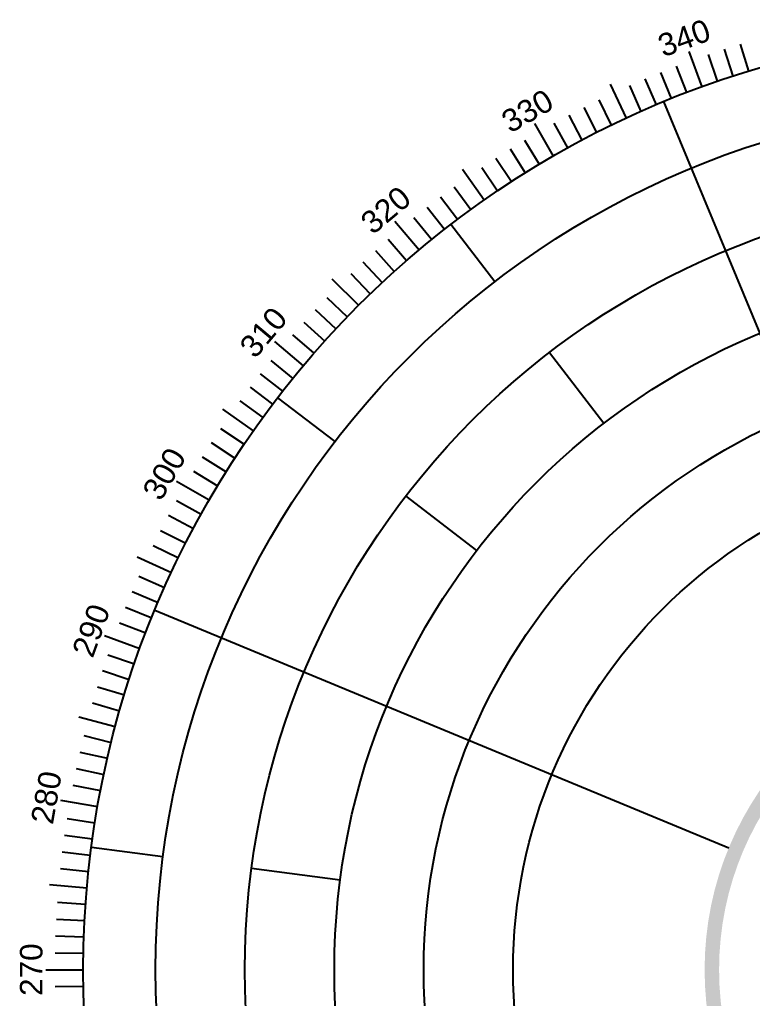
# Model space of a CAD drawing. Header units: inches. Extents: x -42 to 32733, y -42 to 2168.
# Drawn here: x -42.04 to -11.34, y -1.2 to 39.81 of the extents above; entities that cross this region are included whole.
import ezdxf

# ---------------------------------------------------------------- set-up
doc = ezdxf.new("R2010")
doc.units = ezdxf.units.IN
doc.header["$MEASUREMENT"] = 0
doc.styles.add('T1', font='arial.ttf', dxfattribs={"height": 2})

# ---------------------------------------------------------------- blocks, each defined once
blk = doc.blocks.new('QS1')
h = blk.add_hatch(color=8)
h.paths.add_polyline_path([(-339, 0, 1), (339, 0, 1)])
h.paths.add_polyline_path([(323.6, 0, -1), (-323.6, 0, -1)], flags=16)
at = {"color": 123}
for p, q in [((-318.3, 979.6), (-309, 951.1)), ((-301.1, 985), (-292.4, 956.3)), ((-335.3, 973.9), (-325.6, 945.5)), ((-369.1, 961.6), (-358.4, 933.6)), ((-402.5, 948.1), (-390.7, 920.5)), ((-385.8, 955), (-374.6, 927.2)), ((-418.9, 941), (-406.7, 913.5)), ((-467.6, 917.7), (-454, 891)), ((-451.5, 925.8), (-438.4, 898.8)), ((-483.6, 909.4), (-469.5, 882.9)), ((-499.4, 900.9), (-484.8, 874.6)), ((-530.5, 882.9), (-515, 857.2)), ((-545.8, 873.5), (-529.9, 848)), ((-561, 863.8), (-544.6, 838.7)), ((-576, 853.9), (-559.2, 829)), ((-605.4, 833.3), (-587.8, 809)), ((-619.9, 822.6), (-601.8, 798.6)), ((-634.1, 811.7), (-615.7, 788)), ((-648.2, 800.5), (-629.3, 777.1)), ((-675.7, 777.4), (-656.1, 754.7)), ((-689.2, 765.4), (-669.1, 743.1)), ((-702.5, 753.3), (-682, 731.4)), ((-715.5, 740.9), (-694.7, 719.3)), ((-740.9, 715.5), (-719.3, 694.7)), ((-753.3, 702.5), (-731.4, 682)), ((-765.4, 689.2), (-743.1, 669.1)), ((-777.4, 675.7), (-754.7, 656.1)), ((-800.5, 648.2), (-777.1, 629.3)), ((-811.7, 634.1), (-788, 615.7)), ((-822.6, 619.9), (-798.6, 601.8)), ((-833.3, 605.4), (-809, 587.8)), ((-853.9, 576), (-829, 559.2)), ((-863.8, 561), (-838.7, 544.6)), ((-873.5, 545.8), (-848, 529.9)), ((-882.9, 530.5), (-857.2, 515)), ((-900.9, 499.4), (-874.6, 484.8)), ((-909.4, 483.6), (-882.9, 469.5)), ((-917.7, 467.6), (-891, 454)), ((-925.8, 451.5), (-898.8, 438.4)), ((-941, 418.9), (-913.5, 406.7)), ((-948.1, 402.5), (-920.5, 390.7)), ((-955, 385.8), (-927.2, 374.6)), ((-961.6, 369.1), (-933.6, 358.4)), ((-973.9, 335.3), (-945.5, 325.6)), ((-979.6, 318.3), (-951.1, 309)), ((-985, 301.1), (-956.3, 292.4)), ((-990.1, 283.9), (-961.3, 275.6)), ((-999.4, 249.2), (-970.3, 241.9)), ((-1003.6, 231.7), (-974.4, 225)), ((-1007.5, 214.1), (-978.1, 207.9)), ((-1011.1, 196.5), (-981.6, 190.8)), ((-1017.3, 161.1), (-987.7, 156.4)), ((-1020, 143.3), (-990.3, 139.2)), ((-1022.3, 125.5), (-992.5, 121.9)), ((-1024.4, 107.7), (-994.5, 104.5)), ((-1027.5, 71.8), (-997.6, 69.8)), ((-1028.6, 53.9), (-998.6, 52.3)), ((-1029.4, 35.9), (-999.4, 34.9)), ((-1029.8, 18), (-999.8, 17.5)), ((-1029.8, -18), (-999.8, -17.5))]:
    blk.add_line(p, q, dxfattribs=at)
at = {"color": 1}
for p, q in [((-355.7, 977.3), (-342, 939.7)), ((-439.5, 942.6), (-422.6, 906.3)), ((-520, 900.7), (-500, 866)), ((-596.5, 851.9), (-573.6, 819.2)), ((-668.5, 796.7), (-642.8, 766)), ((-735.4, 735.4), (-707.1, 707.1)), ((-796.7, 668.5), (-766, 642.8)), ((-851.9, 596.5), (-819.2, 573.6)), ((-900.7, 520), (-866, 500)), ((-942.6, 439.5), (-906.3, 422.6)), ((-977.3, 355.7), (-939.7, 342)), ((-1004.6, 269.2), (-965.9, 258.8)), ((-1024.2, 180.6), (-984.8, 173.6)), ((-1036, 90.6), (-996.2, 87.2)), ((-1040, 0), (-1000, 0))]:
    blk.add_line(p, q, dxfattribs=at)
at = {"color": 5}
for p, q in [((-382.7, 923.9), (-129.7, 313.2)), ((-608.8, 793.4), (-562, 732.4)), ((-504.1, 656.9), (-446.2, 581.5)), ((-793.4, 608.8), (-732.4, 562)), ((-656.9, 504.1), (-581.5, 446.2)), ((-923.9, 382.7), (-313.2, 129.7)), ((-991.4, 130.5), (-915.2, 120.5)), ((-820.9, 108.1), (-726.6, 95.7))]:
    blk.add_line(p, q, dxfattribs=at)
for radius in [1000, 923.1, 828, 732.9, 637.8, 542.7]:
    blk.add_circle((0, 0), radius, dxfattribs=at)
at = {"color": 123, "style": 'T1'}
for s, rotation, p in [('340', 20, (-383, 970.9)), ('330', 30, (-545.8, 889.7)), ('320', 40, (-692, 781.4)), ('310', 50, (-817.2, 649.3)), ('300', 60, (-917.5, 497.6)), ('290', 70, (-990, 330.7)), ('280', 80, (-1032.4, 153.7)), ('270', 90, (-1043.4, -27.9))]:
    blk.add_text(s, height=24, rotation=rotation, dxfattribs=at).set_placement(p)
blk = doc.blocks.new('QS2')
h = blk.add_hatch(color=8)
h.paths.add_polyline_path([(-339, 0, 1), (339, 0, 1)])
h.paths.add_polyline_path([(323.6, 0, -1), (-323.6, 0, -1)], flags=16)
at = {"color": 123}
for p, q in [((-318.3, 979.6), (-309, 951.1)), ((-301.1, 985), (-292.4, 956.3)), ((-335.3, 973.9), (-325.6, 945.5)), ((-369.1, 961.6), (-358.4, 933.6)), ((-402.5, 948.1), (-390.7, 920.5)), ((-385.8, 955), (-374.6, 927.2)), ((-418.9, 941), (-406.7, 913.5)), ((-467.6, 917.7), (-454, 891)), ((-451.5, 925.8), (-438.4, 898.8)), ((-483.6, 909.4), (-469.5, 882.9)), ((-499.4, 900.9), (-484.8, 874.6)), ((-530.5, 882.9), (-515, 857.2)), ((-545.8, 873.5), (-529.9, 848)), ((-561, 863.8), (-544.6, 838.7)), ((-576, 853.9), (-559.2, 829)), ((-605.4, 833.3), (-587.8, 809)), ((-619.9, 822.6), (-601.8, 798.6)), ((-634.1, 811.7), (-615.7, 788)), ((-648.2, 800.5), (-629.3, 777.1)), ((-675.7, 777.4), (-656.1, 754.7)), ((-689.2, 765.4), (-669.1, 743.1)), ((-702.5, 753.3), (-682, 731.4)), ((-715.5, 740.9), (-694.7, 719.3)), ((-740.9, 715.5), (-719.3, 694.7)), ((-753.3, 702.5), (-731.4, 682)), ((-765.4, 689.2), (-743.1, 669.1)), ((-777.4, 675.7), (-754.7, 656.1)), ((-800.5, 648.2), (-777.1, 629.3)), ((-811.7, 634.1), (-788, 615.7)), ((-822.6, 619.9), (-798.6, 601.8)), ((-833.3, 605.4), (-809, 587.8)), ((-853.9, 576), (-829, 559.2)), ((-863.8, 561), (-838.7, 544.6)), ((-873.5, 545.8), (-848, 529.9)), ((-882.9, 530.5), (-857.2, 515)), ((-900.9, 499.4), (-874.6, 484.8)), ((-909.4, 483.6), (-882.9, 469.5)), ((-917.7, 467.6), (-891, 454)), ((-925.8, 451.5), (-898.8, 438.4)), ((-941, 418.9), (-913.5, 406.7)), ((-948.1, 402.5), (-920.5, 390.7)), ((-955, 385.8), (-927.2, 374.6)), ((-961.6, 369.1), (-933.6, 358.4)), ((-973.9, 335.3), (-945.5, 325.6)), ((-979.6, 318.3), (-951.1, 309)), ((-985, 301.1), (-956.3, 292.4)), ((-990.1, 283.9), (-961.3, 275.6)), ((-999.4, 249.2), (-970.3, 241.9)), ((-1003.6, 231.7), (-974.4, 225)), ((-1007.5, 214.1), (-978.1, 207.9)), ((-1011.1, 196.5), (-981.6, 190.8)), ((-1017.3, 161.1), (-987.7, 156.4)), ((-1020, 143.3), (-990.3, 139.2)), ((-1022.3, 125.5), (-992.5, 121.9)), ((-1024.4, 107.7), (-994.5, 104.5)), ((-1027.5, 71.8), (-997.6, 69.8)), ((-1028.6, 53.9), (-998.6, 52.3)), ((-1029.4, 35.9), (-999.4, 34.9)), ((-1029.8, 18), (-999.8, 17.5)), ((-1029.8, -18), (-999.8, -17.5))]:
    blk.add_line(p, q, dxfattribs=at)
at = {"color": 1}
for p, q in [((-355.7, 977.3), (-342, 939.7)), ((-439.5, 942.6), (-422.6, 906.3)), ((-520, 900.7), (-500, 866)), ((-596.5, 851.9), (-573.6, 819.2)), ((-668.5, 796.7), (-642.8, 766)), ((-735.4, 735.4), (-707.1, 707.1)), ((-796.7, 668.5), (-766, 642.8)), ((-851.9, 596.5), (-819.2, 573.6)), ((-900.7, 520), (-866, 500)), ((-942.6, 439.5), (-906.3, 422.6)), ((-977.3, 355.7), (-939.7, 342)), ((-1004.6, 269.2), (-965.9, 258.8)), ((-1024.2, 180.6), (-984.8, 173.6)), ((-1036, 90.6), (-996.2, 87.2)), ((-1040, 0), (-1000, 0))]:
    blk.add_line(p, q, dxfattribs=at)
at = {"color": 5}
for p, q in [((-382.7, 923.9), (-129.7, 313.2)), ((-608.8, 793.4), (-562, 732.4)), ((-504.1, 656.9), (-446.2, 581.5)), ((-793.4, 608.8), (-732.4, 562)), ((-656.9, 504.1), (-581.5, 446.2)), ((-923.9, 382.7), (-313.2, 129.7)), ((-991.4, 130.5), (-915.2, 120.5)), ((-820.9, 108.1), (-726.6, 95.7))]:
    blk.add_line(p, q, dxfattribs=at)
for radius in [1000, 923.1, 828, 732.9, 637.8, 542.7]:
    blk.add_circle((0, 0), radius, dxfattribs=at)
at = {"color": 123, "style": 'T1'}
for s, rotation, p in [('340', 20, (-383, 970.9)), ('330', 30, (-545.8, 889.7)), ('320', 40, (-692, 781.4)), ('310', 50, (-817.2, 649.3)), ('300', 60, (-917.5, 497.6)), ('290', 70, (-990, 330.7)), ('280', 80, (-1032.4, 153.7)), ('270', 90, (-1043.4, -27.9))]:
    blk.add_text(s, height=24, rotation=rotation, dxfattribs=at).set_placement(p)
blk = doc.blocks.new('QS3')
h = blk.add_hatch(color=8)
h.paths.add_polyline_path([(-339, 0, 1), (339, 0, 1)])
h.paths.add_polyline_path([(323.6, 0, -1), (-323.6, 0, -1)], flags=16)
at = {"color": 123}
for p, q in [((-318.3, 979.6), (-309, 951.1)), ((-301.1, 985), (-292.4, 956.3)), ((-335.3, 973.9), (-325.6, 945.5)), ((-369.1, 961.6), (-358.4, 933.6)), ((-402.5, 948.1), (-390.7, 920.5)), ((-385.8, 955), (-374.6, 927.2)), ((-418.9, 941), (-406.7, 913.5)), ((-467.6, 917.7), (-454, 891)), ((-451.5, 925.8), (-438.4, 898.8)), ((-483.6, 909.4), (-469.5, 882.9)), ((-499.4, 900.9), (-484.8, 874.6)), ((-530.5, 882.9), (-515, 857.2)), ((-545.8, 873.5), (-529.9, 848)), ((-561, 863.8), (-544.6, 838.7)), ((-576, 853.9), (-559.2, 829)), ((-605.4, 833.3), (-587.8, 809)), ((-619.9, 822.6), (-601.8, 798.6)), ((-634.1, 811.7), (-615.7, 788)), ((-648.2, 800.5), (-629.3, 777.1)), ((-675.7, 777.4), (-656.1, 754.7)), ((-689.2, 765.4), (-669.1, 743.1)), ((-702.5, 753.3), (-682, 731.4)), ((-715.5, 740.9), (-694.7, 719.3)), ((-740.9, 715.5), (-719.3, 694.7)), ((-753.3, 702.5), (-731.4, 682)), ((-765.4, 689.2), (-743.1, 669.1)), ((-777.4, 675.7), (-754.7, 656.1)), ((-800.5, 648.2), (-777.1, 629.3)), ((-811.7, 634.1), (-788, 615.7)), ((-822.6, 619.9), (-798.6, 601.8)), ((-833.3, 605.4), (-809, 587.8)), ((-853.9, 576), (-829, 559.2)), ((-863.8, 561), (-838.7, 544.6)), ((-873.5, 545.8), (-848, 529.9)), ((-882.9, 530.5), (-857.2, 515)), ((-900.9, 499.4), (-874.6, 484.8)), ((-909.4, 483.6), (-882.9, 469.5)), ((-917.7, 467.6), (-891, 454)), ((-925.8, 451.5), (-898.8, 438.4)), ((-941, 418.9), (-913.5, 406.7)), ((-948.1, 402.5), (-920.5, 390.7)), ((-955, 385.8), (-927.2, 374.6)), ((-961.6, 369.1), (-933.6, 358.4)), ((-973.9, 335.3), (-945.5, 325.6)), ((-979.6, 318.3), (-951.1, 309)), ((-985, 301.1), (-956.3, 292.4)), ((-990.1, 283.9), (-961.3, 275.6)), ((-999.4, 249.2), (-970.3, 241.9)), ((-1003.6, 231.7), (-974.4, 225)), ((-1007.5, 214.1), (-978.1, 207.9)), ((-1011.1, 196.5), (-981.6, 190.8)), ((-1017.3, 161.1), (-987.7, 156.4)), ((-1020, 143.3), (-990.3, 139.2)), ((-1022.3, 125.5), (-992.5, 121.9)), ((-1024.4, 107.7), (-994.5, 104.5)), ((-1027.5, 71.8), (-997.6, 69.8)), ((-1028.6, 53.9), (-998.6, 52.3)), ((-1029.4, 35.9), (-999.4, 34.9)), ((-1029.8, 18), (-999.8, 17.5)), ((-1029.8, -18), (-999.8, -17.5))]:
    blk.add_line(p, q, dxfattribs=at)
at = {"color": 1}
for p, q in [((-355.7, 977.3), (-342, 939.7)), ((-439.5, 942.6), (-422.6, 906.3)), ((-520, 900.7), (-500, 866)), ((-596.5, 851.9), (-573.6, 819.2)), ((-668.5, 796.7), (-642.8, 766)), ((-735.4, 735.4), (-707.1, 707.1)), ((-796.7, 668.5), (-766, 642.8)), ((-851.9, 596.5), (-819.2, 573.6)), ((-900.7, 520), (-866, 500)), ((-942.6, 439.5), (-906.3, 422.6)), ((-977.3, 355.7), (-939.7, 342)), ((-1004.6, 269.2), (-965.9, 258.8)), ((-1024.2, 180.6), (-984.8, 173.6)), ((-1036, 90.6), (-996.2, 87.2)), ((-1040, 0), (-1000, 0))]:
    blk.add_line(p, q, dxfattribs=at)
at = {"color": 5}
for p, q in [((-382.7, 923.9), (-129.7, 313.2)), ((-608.8, 793.4), (-562, 732.4)), ((-504.1, 656.9), (-446.2, 581.5)), ((-793.4, 608.8), (-732.4, 562)), ((-656.9, 504.1), (-581.5, 446.2)), ((-923.9, 382.7), (-313.2, 129.7)), ((-991.4, 130.5), (-915.2, 120.5)), ((-820.9, 108.1), (-726.6, 95.7))]:
    blk.add_line(p, q, dxfattribs=at)
for radius in [1000, 923.1, 828, 732.9, 637.8, 542.7]:
    blk.add_circle((0, 0), radius, dxfattribs=at)
at = {"color": 123, "style": 'T1'}
for s, rotation, p in [('340', 20, (-383, 970.9)), ('330', 30, (-545.8, 889.7)), ('320', 40, (-692, 781.4)), ('310', 50, (-817.2, 649.3)), ('300', 60, (-917.5, 497.6)), ('290', 70, (-990, 330.7)), ('280', 80, (-1032.4, 153.7)), ('270', 90, (-1043.4, -27.9))]:
    blk.add_text(s, height=24, rotation=rotation, dxfattribs=at).set_placement(p)
blk = doc.blocks.new('QS4')
h = blk.add_hatch(color=8)
h.paths.add_polyline_path([(-339, 0, 1), (339, 0, 1)])
h.paths.add_polyline_path([(323.6, 0, -1), (-323.6, 0, -1)], flags=16)
at = {"color": 123}
for p, q in [((-318.3, 979.6), (-309, 951.1)), ((-301.1, 985), (-292.4, 956.3)), ((-335.3, 973.9), (-325.6, 945.5)), ((-369.1, 961.6), (-358.4, 933.6)), ((-402.5, 948.1), (-390.7, 920.5)), ((-385.8, 955), (-374.6, 927.2)), ((-418.9, 941), (-406.7, 913.5)), ((-467.6, 917.7), (-454, 891)), ((-451.5, 925.8), (-438.4, 898.8)), ((-483.6, 909.4), (-469.5, 882.9)), ((-499.4, 900.9), (-484.8, 874.6)), ((-530.5, 882.9), (-515, 857.2)), ((-545.8, 873.5), (-529.9, 848)), ((-561, 863.8), (-544.6, 838.7)), ((-576, 853.9), (-559.2, 829)), ((-605.4, 833.3), (-587.8, 809)), ((-619.9, 822.6), (-601.8, 798.6)), ((-634.1, 811.7), (-615.7, 788)), ((-648.2, 800.5), (-629.3, 777.1)), ((-675.7, 777.4), (-656.1, 754.7)), ((-689.2, 765.4), (-669.1, 743.1)), ((-702.5, 753.3), (-682, 731.4)), ((-715.5, 740.9), (-694.7, 719.3)), ((-740.9, 715.5), (-719.3, 694.7)), ((-753.3, 702.5), (-731.4, 682)), ((-765.4, 689.2), (-743.1, 669.1)), ((-777.4, 675.7), (-754.7, 656.1)), ((-800.5, 648.2), (-777.1, 629.3)), ((-811.7, 634.1), (-788, 615.7)), ((-822.6, 619.9), (-798.6, 601.8)), ((-833.3, 605.4), (-809, 587.8)), ((-853.9, 576), (-829, 559.2)), ((-863.8, 561), (-838.7, 544.6)), ((-873.5, 545.8), (-848, 529.9)), ((-882.9, 530.5), (-857.2, 515)), ((-900.9, 499.4), (-874.6, 484.8)), ((-909.4, 483.6), (-882.9, 469.5)), ((-917.7, 467.6), (-891, 454)), ((-925.8, 451.5), (-898.8, 438.4)), ((-941, 418.9), (-913.5, 406.7)), ((-948.1, 402.5), (-920.5, 390.7)), ((-955, 385.8), (-927.2, 374.6)), ((-961.6, 369.1), (-933.6, 358.4)), ((-973.9, 335.3), (-945.5, 325.6)), ((-979.6, 318.3), (-951.1, 309)), ((-985, 301.1), (-956.3, 292.4)), ((-990.1, 283.9), (-961.3, 275.6)), ((-999.4, 249.2), (-970.3, 241.9)), ((-1003.6, 231.7), (-974.4, 225)), ((-1007.5, 214.1), (-978.1, 207.9)), ((-1011.1, 196.5), (-981.6, 190.8)), ((-1017.3, 161.1), (-987.7, 156.4)), ((-1020, 143.3), (-990.3, 139.2)), ((-1022.3, 125.5), (-992.5, 121.9)), ((-1024.4, 107.7), (-994.5, 104.5)), ((-1027.5, 71.8), (-997.6, 69.8)), ((-1028.6, 53.9), (-998.6, 52.3)), ((-1029.4, 35.9), (-999.4, 34.9)), ((-1029.8, 18), (-999.8, 17.5)), ((-1029.8, -18), (-999.8, -17.5))]:
    blk.add_line(p, q, dxfattribs=at)
at = {"color": 1}
for p, q in [((-355.7, 977.3), (-342, 939.7)), ((-439.5, 942.6), (-422.6, 906.3)), ((-520, 900.7), (-500, 866)), ((-596.5, 851.9), (-573.6, 819.2)), ((-668.5, 796.7), (-642.8, 766)), ((-735.4, 735.4), (-707.1, 707.1)), ((-796.7, 668.5), (-766, 642.8)), ((-851.9, 596.5), (-819.2, 573.6)), ((-900.7, 520), (-866, 500)), ((-942.6, 439.5), (-906.3, 422.6)), ((-977.3, 355.7), (-939.7, 342)), ((-1004.6, 269.2), (-965.9, 258.8)), ((-1024.2, 180.6), (-984.8, 173.6)), ((-1036, 90.6), (-996.2, 87.2)), ((-1040, 0), (-1000, 0))]:
    blk.add_line(p, q, dxfattribs=at)
at = {"color": 5}
for p, q in [((-382.7, 923.9), (-129.7, 313.2)), ((-608.8, 793.4), (-562, 732.4)), ((-504.1, 656.9), (-446.2, 581.5)), ((-793.4, 608.8), (-732.4, 562)), ((-656.9, 504.1), (-581.5, 446.2)), ((-923.9, 382.7), (-313.2, 129.7)), ((-991.4, 130.5), (-915.2, 120.5)), ((-820.9, 108.1), (-726.6, 95.7))]:
    blk.add_line(p, q, dxfattribs=at)
for radius in [1000, 923.1, 828, 732.9, 637.8, 542.7]:
    blk.add_circle((0, 0), radius, dxfattribs=at)
at = {"color": 123, "style": 'T1'}
for s, rotation, p in [('340', 20, (-383, 970.9)), ('330', 30, (-545.8, 889.7)), ('320', 40, (-692, 781.4)), ('310', 50, (-817.2, 649.3)), ('300', 60, (-917.5, 497.6)), ('290', 70, (-990, 330.7)), ('280', 80, (-1032.4, 153.7)), ('270', 90, (-1043.4, -27.9))]:
    blk.add_text(s, height=24, rotation=rotation, dxfattribs=at).set_placement(p)
blk = doc.blocks.new('QS5')
h = blk.add_hatch(color=8)
h.paths.add_polyline_path([(-339, 0, 1), (339, 0, 1)])
h.paths.add_polyline_path([(323.6, 0, -1), (-323.6, 0, -1)], flags=16)
at = {"color": 123}
for p, q in [((-318.3, 979.6), (-309, 951.1)), ((-301.1, 985), (-292.4, 956.3)), ((-335.3, 973.9), (-325.6, 945.5)), ((-369.1, 961.6), (-358.4, 933.6)), ((-402.5, 948.1), (-390.7, 920.5)), ((-385.8, 955), (-374.6, 927.2)), ((-418.9, 941), (-406.7, 913.5)), ((-467.6, 917.7), (-454, 891)), ((-451.5, 925.8), (-438.4, 898.8)), ((-483.6, 909.4), (-469.5, 882.9)), ((-499.4, 900.9), (-484.8, 874.6)), ((-530.5, 882.9), (-515, 857.2)), ((-545.8, 873.5), (-529.9, 848)), ((-561, 863.8), (-544.6, 838.7)), ((-576, 853.9), (-559.2, 829)), ((-605.4, 833.3), (-587.8, 809)), ((-619.9, 822.6), (-601.8, 798.6)), ((-634.1, 811.7), (-615.7, 788)), ((-648.2, 800.5), (-629.3, 777.1)), ((-675.7, 777.4), (-656.1, 754.7)), ((-689.2, 765.4), (-669.1, 743.1)), ((-702.5, 753.3), (-682, 731.4)), ((-715.5, 740.9), (-694.7, 719.3)), ((-740.9, 715.5), (-719.3, 694.7)), ((-753.3, 702.5), (-731.4, 682)), ((-765.4, 689.2), (-743.1, 669.1)), ((-777.4, 675.7), (-754.7, 656.1)), ((-800.5, 648.2), (-777.1, 629.3)), ((-811.7, 634.1), (-788, 615.7)), ((-822.6, 619.9), (-798.6, 601.8)), ((-833.3, 605.4), (-809, 587.8)), ((-853.9, 576), (-829, 559.2)), ((-863.8, 561), (-838.7, 544.6)), ((-873.5, 545.8), (-848, 529.9)), ((-882.9, 530.5), (-857.2, 515)), ((-900.9, 499.4), (-874.6, 484.8)), ((-909.4, 483.6), (-882.9, 469.5)), ((-917.7, 467.6), (-891, 454)), ((-925.8, 451.5), (-898.8, 438.4)), ((-941, 418.9), (-913.5, 406.7)), ((-948.1, 402.5), (-920.5, 390.7)), ((-955, 385.8), (-927.2, 374.6)), ((-961.6, 369.1), (-933.6, 358.4)), ((-973.9, 335.3), (-945.5, 325.6)), ((-979.6, 318.3), (-951.1, 309)), ((-985, 301.1), (-956.3, 292.4)), ((-990.1, 283.9), (-961.3, 275.6)), ((-999.4, 249.2), (-970.3, 241.9)), ((-1003.6, 231.7), (-974.4, 225)), ((-1007.5, 214.1), (-978.1, 207.9)), ((-1011.1, 196.5), (-981.6, 190.8)), ((-1017.3, 161.1), (-987.7, 156.4)), ((-1020, 143.3), (-990.3, 139.2)), ((-1022.3, 125.5), (-992.5, 121.9)), ((-1024.4, 107.7), (-994.5, 104.5)), ((-1027.5, 71.8), (-997.6, 69.8)), ((-1028.6, 53.9), (-998.6, 52.3)), ((-1029.4, 35.9), (-999.4, 34.9)), ((-1029.8, 18), (-999.8, 17.5)), ((-1029.8, -18), (-999.8, -17.5))]:
    blk.add_line(p, q, dxfattribs=at)
at = {"color": 1}
for p, q in [((-355.7, 977.3), (-342, 939.7)), ((-439.5, 942.6), (-422.6, 906.3)), ((-520, 900.7), (-500, 866)), ((-596.5, 851.9), (-573.6, 819.2)), ((-668.5, 796.7), (-642.8, 766)), ((-735.4, 735.4), (-707.1, 707.1)), ((-796.7, 668.5), (-766, 642.8)), ((-851.9, 596.5), (-819.2, 573.6)), ((-900.7, 520), (-866, 500)), ((-942.6, 439.5), (-906.3, 422.6)), ((-977.3, 355.7), (-939.7, 342)), ((-1004.6, 269.2), (-965.9, 258.8)), ((-1024.2, 180.6), (-984.8, 173.6)), ((-1036, 90.6), (-996.2, 87.2)), ((-1040, 0), (-1000, 0))]:
    blk.add_line(p, q, dxfattribs=at)
at = {"color": 5}
for p, q in [((-382.7, 923.9), (-129.7, 313.2)), ((-608.8, 793.4), (-562, 732.4)), ((-504.1, 656.9), (-446.2, 581.5)), ((-793.4, 608.8), (-732.4, 562)), ((-656.9, 504.1), (-581.5, 446.2)), ((-923.9, 382.7), (-313.2, 129.7)), ((-991.4, 130.5), (-915.2, 120.5)), ((-820.9, 108.1), (-726.6, 95.7))]:
    blk.add_line(p, q, dxfattribs=at)
for radius in [1000, 923.1, 828, 732.9, 637.8, 542.7]:
    blk.add_circle((0, 0), radius, dxfattribs=at)
at = {"color": 123, "style": 'T1'}
for s, rotation, p in [('340', 20, (-383, 970.9)), ('330', 30, (-545.8, 889.7)), ('320', 40, (-692, 781.4)), ('310', 50, (-817.2, 649.3)), ('300', 60, (-917.5, 497.6)), ('290', 70, (-990, 330.7)), ('280', 80, (-1032.4, 153.7)), ('270', 90, (-1043.4, -27.9))]:
    blk.add_text(s, height=24, rotation=rotation, dxfattribs=at).set_placement(p)
blk = doc.blocks.new('QS6')
h = blk.add_hatch(color=8)
h.paths.add_polyline_path([(-339, 0, 1), (339, 0, 1)])
h.paths.add_polyline_path([(323.6, 0, -1), (-323.6, 0, -1)], flags=16)
at = {"color": 123}
for p, q in [((-318.3, 979.6), (-309, 951.1)), ((-301.1, 985), (-292.4, 956.3)), ((-335.3, 973.9), (-325.6, 945.5)), ((-369.1, 961.6), (-358.4, 933.6)), ((-402.5, 948.1), (-390.7, 920.5)), ((-385.8, 955), (-374.6, 927.2)), ((-418.9, 941), (-406.7, 913.5)), ((-467.6, 917.7), (-454, 891)), ((-451.5, 925.8), (-438.4, 898.8)), ((-483.6, 909.4), (-469.5, 882.9)), ((-499.4, 900.9), (-484.8, 874.6)), ((-530.5, 882.9), (-515, 857.2)), ((-545.8, 873.5), (-529.9, 848)), ((-561, 863.8), (-544.6, 838.7)), ((-576, 853.9), (-559.2, 829)), ((-605.4, 833.3), (-587.8, 809)), ((-619.9, 822.6), (-601.8, 798.6)), ((-634.1, 811.7), (-615.7, 788)), ((-648.2, 800.5), (-629.3, 777.1)), ((-675.7, 777.4), (-656.1, 754.7)), ((-689.2, 765.4), (-669.1, 743.1)), ((-702.5, 753.3), (-682, 731.4)), ((-715.5, 740.9), (-694.7, 719.3)), ((-740.9, 715.5), (-719.3, 694.7)), ((-753.3, 702.5), (-731.4, 682)), ((-765.4, 689.2), (-743.1, 669.1)), ((-777.4, 675.7), (-754.7, 656.1)), ((-800.5, 648.2), (-777.1, 629.3)), ((-811.7, 634.1), (-788, 615.7)), ((-822.6, 619.9), (-798.6, 601.8)), ((-833.3, 605.4), (-809, 587.8)), ((-853.9, 576), (-829, 559.2)), ((-863.8, 561), (-838.7, 544.6)), ((-873.5, 545.8), (-848, 529.9)), ((-882.9, 530.5), (-857.2, 515)), ((-900.9, 499.4), (-874.6, 484.8)), ((-909.4, 483.6), (-882.9, 469.5)), ((-917.7, 467.6), (-891, 454)), ((-925.8, 451.5), (-898.8, 438.4)), ((-941, 418.9), (-913.5, 406.7)), ((-948.1, 402.5), (-920.5, 390.7)), ((-955, 385.8), (-927.2, 374.6)), ((-961.6, 369.1), (-933.6, 358.4)), ((-973.9, 335.3), (-945.5, 325.6)), ((-979.6, 318.3), (-951.1, 309)), ((-985, 301.1), (-956.3, 292.4)), ((-990.1, 283.9), (-961.3, 275.6)), ((-999.4, 249.2), (-970.3, 241.9)), ((-1003.6, 231.7), (-974.4, 225)), ((-1007.5, 214.1), (-978.1, 207.9)), ((-1011.1, 196.5), (-981.6, 190.8)), ((-1017.3, 161.1), (-987.7, 156.4)), ((-1020, 143.3), (-990.3, 139.2)), ((-1022.3, 125.5), (-992.5, 121.9)), ((-1024.4, 107.7), (-994.5, 104.5)), ((-1027.5, 71.8), (-997.6, 69.8)), ((-1028.6, 53.9), (-998.6, 52.3)), ((-1029.4, 35.9), (-999.4, 34.9)), ((-1029.8, 18), (-999.8, 17.5)), ((-1029.8, -18), (-999.8, -17.5))]:
    blk.add_line(p, q, dxfattribs=at)
at = {"color": 1}
for p, q in [((-355.7, 977.3), (-342, 939.7)), ((-439.5, 942.6), (-422.6, 906.3)), ((-520, 900.7), (-500, 866)), ((-596.5, 851.9), (-573.6, 819.2)), ((-668.5, 796.7), (-642.8, 766)), ((-735.4, 735.4), (-707.1, 707.1)), ((-796.7, 668.5), (-766, 642.8)), ((-851.9, 596.5), (-819.2, 573.6)), ((-900.7, 520), (-866, 500)), ((-942.6, 439.5), (-906.3, 422.6)), ((-977.3, 355.7), (-939.7, 342)), ((-1004.6, 269.2), (-965.9, 258.8)), ((-1024.2, 180.6), (-984.8, 173.6)), ((-1036, 90.6), (-996.2, 87.2)), ((-1040, 0), (-1000, 0))]:
    blk.add_line(p, q, dxfattribs=at)
at = {"color": 5}
for p, q in [((-382.7, 923.9), (-129.7, 313.2)), ((-608.8, 793.4), (-562, 732.4)), ((-504.1, 656.9), (-446.2, 581.5)), ((-793.4, 608.8), (-732.4, 562)), ((-656.9, 504.1), (-581.5, 446.2)), ((-923.9, 382.7), (-313.2, 129.7)), ((-991.4, 130.5), (-915.2, 120.5)), ((-820.9, 108.1), (-726.6, 95.7))]:
    blk.add_line(p, q, dxfattribs=at)
for radius in [1000, 923.1, 828, 732.9, 637.8, 542.7]:
    blk.add_circle((0, 0), radius, dxfattribs=at)
at = {"color": 123, "style": 'T1'}
for s, rotation, p in [('340', 20, (-383, 970.9)), ('330', 30, (-545.8, 889.7)), ('320', 40, (-692, 781.4)), ('310', 50, (-817.2, 649.3)), ('300', 60, (-917.5, 497.6)), ('290', 70, (-990, 330.7)), ('280', 80, (-1032.4, 153.7)), ('270', 90, (-1043.4, -27.9))]:
    blk.add_text(s, height=24, rotation=rotation, dxfattribs=at).set_placement(p)
blk = doc.blocks.new('QS7')
h = blk.add_hatch(color=8)
h.paths.add_polyline_path([(-339, 0, 1), (339, 0, 1)])
h.paths.add_polyline_path([(323.6, 0, -1), (-323.6, 0, -1)], flags=16)
at = {"color": 123}
for p, q in [((-318.3, 979.6), (-309, 951.1)), ((-301.1, 985), (-292.4, 956.3)), ((-335.3, 973.9), (-325.6, 945.5)), ((-369.1, 961.6), (-358.4, 933.6)), ((-402.5, 948.1), (-390.7, 920.5)), ((-385.8, 955), (-374.6, 927.2)), ((-418.9, 941), (-406.7, 913.5)), ((-467.6, 917.7), (-454, 891)), ((-451.5, 925.8), (-438.4, 898.8)), ((-483.6, 909.4), (-469.5, 882.9)), ((-499.4, 900.9), (-484.8, 874.6)), ((-530.5, 882.9), (-515, 857.2)), ((-545.8, 873.5), (-529.9, 848)), ((-561, 863.8), (-544.6, 838.7)), ((-576, 853.9), (-559.2, 829)), ((-605.4, 833.3), (-587.8, 809)), ((-619.9, 822.6), (-601.8, 798.6)), ((-634.1, 811.7), (-615.7, 788)), ((-648.2, 800.5), (-629.3, 777.1)), ((-675.7, 777.4), (-656.1, 754.7)), ((-689.2, 765.4), (-669.1, 743.1)), ((-702.5, 753.3), (-682, 731.4)), ((-715.5, 740.9), (-694.7, 719.3)), ((-740.9, 715.5), (-719.3, 694.7)), ((-753.3, 702.5), (-731.4, 682)), ((-765.4, 689.2), (-743.1, 669.1)), ((-777.4, 675.7), (-754.7, 656.1)), ((-800.5, 648.2), (-777.1, 629.3)), ((-811.7, 634.1), (-788, 615.7)), ((-822.6, 619.9), (-798.6, 601.8)), ((-833.3, 605.4), (-809, 587.8)), ((-853.9, 576), (-829, 559.2)), ((-863.8, 561), (-838.7, 544.6)), ((-873.5, 545.8), (-848, 529.9)), ((-882.9, 530.5), (-857.2, 515)), ((-900.9, 499.4), (-874.6, 484.8)), ((-909.4, 483.6), (-882.9, 469.5)), ((-917.7, 467.6), (-891, 454)), ((-925.8, 451.5), (-898.8, 438.4)), ((-941, 418.9), (-913.5, 406.7)), ((-948.1, 402.5), (-920.5, 390.7)), ((-955, 385.8), (-927.2, 374.6)), ((-961.6, 369.1), (-933.6, 358.4)), ((-973.9, 335.3), (-945.5, 325.6)), ((-979.6, 318.3), (-951.1, 309)), ((-985, 301.1), (-956.3, 292.4)), ((-990.1, 283.9), (-961.3, 275.6)), ((-999.4, 249.2), (-970.3, 241.9)), ((-1003.6, 231.7), (-974.4, 225)), ((-1007.5, 214.1), (-978.1, 207.9)), ((-1011.1, 196.5), (-981.6, 190.8)), ((-1017.3, 161.1), (-987.7, 156.4)), ((-1020, 143.3), (-990.3, 139.2)), ((-1022.3, 125.5), (-992.5, 121.9)), ((-1024.4, 107.7), (-994.5, 104.5)), ((-1027.5, 71.8), (-997.6, 69.8)), ((-1028.6, 53.9), (-998.6, 52.3)), ((-1029.4, 35.9), (-999.4, 34.9)), ((-1029.8, 18), (-999.8, 17.5)), ((-1029.8, -18), (-999.8, -17.5))]:
    blk.add_line(p, q, dxfattribs=at)
at = {"color": 1}
for p, q in [((-355.7, 977.3), (-342, 939.7)), ((-439.5, 942.6), (-422.6, 906.3)), ((-520, 900.7), (-500, 866)), ((-596.5, 851.9), (-573.6, 819.2)), ((-668.5, 796.7), (-642.8, 766)), ((-735.4, 735.4), (-707.1, 707.1)), ((-796.7, 668.5), (-766, 642.8)), ((-851.9, 596.5), (-819.2, 573.6)), ((-900.7, 520), (-866, 500)), ((-942.6, 439.5), (-906.3, 422.6)), ((-977.3, 355.7), (-939.7, 342)), ((-1004.6, 269.2), (-965.9, 258.8)), ((-1024.2, 180.6), (-984.8, 173.6)), ((-1036, 90.6), (-996.2, 87.2)), ((-1040, 0), (-1000, 0))]:
    blk.add_line(p, q, dxfattribs=at)
at = {"color": 5}
for p, q in [((-382.7, 923.9), (-129.7, 313.2)), ((-608.8, 793.4), (-562, 732.4)), ((-504.1, 656.9), (-446.2, 581.5)), ((-793.4, 608.8), (-732.4, 562)), ((-656.9, 504.1), (-581.5, 446.2)), ((-923.9, 382.7), (-313.2, 129.7)), ((-991.4, 130.5), (-915.2, 120.5)), ((-820.9, 108.1), (-726.6, 95.7))]:
    blk.add_line(p, q, dxfattribs=at)
for radius in [1000, 923.1, 828, 732.9, 637.8, 542.7]:
    blk.add_circle((0, 0), radius, dxfattribs=at)
at = {"color": 123, "style": 'T1'}
for s, rotation, p in [('340', 20, (-383, 970.9)), ('330', 30, (-545.8, 889.7)), ('320', 40, (-692, 781.4)), ('310', 50, (-817.2, 649.3)), ('300', 60, (-917.5, 497.6)), ('290', 70, (-990, 330.7)), ('280', 80, (-1032.4, 153.7)), ('270', 90, (-1043.4, -27.9))]:
    blk.add_text(s, height=24, rotation=rotation, dxfattribs=at).set_placement(p)
blk = doc.blocks.new('QS8')
h = blk.add_hatch(color=8)
h.paths.add_polyline_path([(-339, 0, 1), (339, 0, 1)])
h.paths.add_polyline_path([(323.6, 0, -1), (-323.6, 0, -1)], flags=16)
at = {"color": 123}
for p, q in [((-318.3, 979.6), (-309, 951.1)), ((-301.1, 985), (-292.4, 956.3)), ((-335.3, 973.9), (-325.6, 945.5)), ((-369.1, 961.6), (-358.4, 933.6)), ((-402.5, 948.1), (-390.7, 920.5)), ((-385.8, 955), (-374.6, 927.2)), ((-418.9, 941), (-406.7, 913.5)), ((-467.6, 917.7), (-454, 891)), ((-451.5, 925.8), (-438.4, 898.8)), ((-483.6, 909.4), (-469.5, 882.9)), ((-499.4, 900.9), (-484.8, 874.6)), ((-530.5, 882.9), (-515, 857.2)), ((-545.8, 873.5), (-529.9, 848)), ((-561, 863.8), (-544.6, 838.7)), ((-576, 853.9), (-559.2, 829)), ((-605.4, 833.3), (-587.8, 809)), ((-619.9, 822.6), (-601.8, 798.6)), ((-634.1, 811.7), (-615.7, 788)), ((-648.2, 800.5), (-629.3, 777.1)), ((-675.7, 777.4), (-656.1, 754.7)), ((-689.2, 765.4), (-669.1, 743.1)), ((-702.5, 753.3), (-682, 731.4)), ((-715.5, 740.9), (-694.7, 719.3)), ((-740.9, 715.5), (-719.3, 694.7)), ((-753.3, 702.5), (-731.4, 682)), ((-765.4, 689.2), (-743.1, 669.1)), ((-777.4, 675.7), (-754.7, 656.1)), ((-800.5, 648.2), (-777.1, 629.3)), ((-811.7, 634.1), (-788, 615.7)), ((-822.6, 619.9), (-798.6, 601.8)), ((-833.3, 605.4), (-809, 587.8)), ((-853.9, 576), (-829, 559.2)), ((-863.8, 561), (-838.7, 544.6)), ((-873.5, 545.8), (-848, 529.9)), ((-882.9, 530.5), (-857.2, 515)), ((-900.9, 499.4), (-874.6, 484.8)), ((-909.4, 483.6), (-882.9, 469.5)), ((-917.7, 467.6), (-891, 454)), ((-925.8, 451.5), (-898.8, 438.4)), ((-941, 418.9), (-913.5, 406.7)), ((-948.1, 402.5), (-920.5, 390.7)), ((-955, 385.8), (-927.2, 374.6)), ((-961.6, 369.1), (-933.6, 358.4)), ((-973.9, 335.3), (-945.5, 325.6)), ((-979.6, 318.3), (-951.1, 309)), ((-985, 301.1), (-956.3, 292.4)), ((-990.1, 283.9), (-961.3, 275.6)), ((-999.4, 249.2), (-970.3, 241.9)), ((-1003.6, 231.7), (-974.4, 225)), ((-1007.5, 214.1), (-978.1, 207.9)), ((-1011.1, 196.5), (-981.6, 190.8)), ((-1017.3, 161.1), (-987.7, 156.4)), ((-1020, 143.3), (-990.3, 139.2)), ((-1022.3, 125.5), (-992.5, 121.9)), ((-1024.4, 107.7), (-994.5, 104.5)), ((-1027.5, 71.8), (-997.6, 69.8)), ((-1028.6, 53.9), (-998.6, 52.3)), ((-1029.4, 35.9), (-999.4, 34.9)), ((-1029.8, 18), (-999.8, 17.5)), ((-1029.8, -18), (-999.8, -17.5))]:
    blk.add_line(p, q, dxfattribs=at)
at = {"color": 1}
for p, q in [((-355.7, 977.3), (-342, 939.7)), ((-439.5, 942.6), (-422.6, 906.3)), ((-520, 900.7), (-500, 866)), ((-596.5, 851.9), (-573.6, 819.2)), ((-668.5, 796.7), (-642.8, 766)), ((-735.4, 735.4), (-707.1, 707.1)), ((-796.7, 668.5), (-766, 642.8)), ((-851.9, 596.5), (-819.2, 573.6)), ((-900.7, 520), (-866, 500)), ((-942.6, 439.5), (-906.3, 422.6)), ((-977.3, 355.7), (-939.7, 342)), ((-1004.6, 269.2), (-965.9, 258.8)), ((-1024.2, 180.6), (-984.8, 173.6)), ((-1036, 90.6), (-996.2, 87.2)), ((-1040, 0), (-1000, 0))]:
    blk.add_line(p, q, dxfattribs=at)
at = {"color": 5}
for p, q in [((-382.7, 923.9), (-129.7, 313.2)), ((-608.8, 793.4), (-562, 732.4)), ((-504.1, 656.9), (-446.2, 581.5)), ((-793.4, 608.8), (-732.4, 562)), ((-656.9, 504.1), (-581.5, 446.2)), ((-923.9, 382.7), (-313.2, 129.7)), ((-991.4, 130.5), (-915.2, 120.5)), ((-820.9, 108.1), (-726.6, 95.7))]:
    blk.add_line(p, q, dxfattribs=at)
for radius in [1000, 923.1, 828, 732.9, 637.8, 542.7]:
    blk.add_circle((0, 0), radius, dxfattribs=at)
at = {"color": 123, "style": 'T1'}
for s, rotation, p in [('340', 20, (-383, 970.9)), ('330', 30, (-545.8, 889.7)), ('320', 40, (-692, 781.4)), ('310', 50, (-817.2, 649.3)), ('300', 60, (-917.5, 497.6)), ('290', 70, (-990, 330.7)), ('280', 80, (-1032.4, 153.7)), ('270', 90, (-1043.4, -27.9))]:
    blk.add_text(s, height=24, rotation=rotation, dxfattribs=at).set_placement(p)
blk = doc.blocks.new('QS9')
h = blk.add_hatch(color=8)
h.paths.add_polyline_path([(-339, 0, 1), (339, 0, 1)])
h.paths.add_polyline_path([(323.6, 0, -1), (-323.6, 0, -1)], flags=16)
at = {"color": 123}
for p, q in [((-318.3, 979.6), (-309, 951.1)), ((-301.1, 985), (-292.4, 956.3)), ((-335.3, 973.9), (-325.6, 945.5)), ((-369.1, 961.6), (-358.4, 933.6)), ((-402.5, 948.1), (-390.7, 920.5)), ((-385.8, 955), (-374.6, 927.2)), ((-418.9, 941), (-406.7, 913.5)), ((-467.6, 917.7), (-454, 891)), ((-451.5, 925.8), (-438.4, 898.8)), ((-483.6, 909.4), (-469.5, 882.9)), ((-499.4, 900.9), (-484.8, 874.6)), ((-530.5, 882.9), (-515, 857.2)), ((-545.8, 873.5), (-529.9, 848)), ((-561, 863.8), (-544.6, 838.7)), ((-576, 853.9), (-559.2, 829)), ((-605.4, 833.3), (-587.8, 809)), ((-619.9, 822.6), (-601.8, 798.6)), ((-634.1, 811.7), (-615.7, 788)), ((-648.2, 800.5), (-629.3, 777.1)), ((-675.7, 777.4), (-656.1, 754.7)), ((-689.2, 765.4), (-669.1, 743.1)), ((-702.5, 753.3), (-682, 731.4)), ((-715.5, 740.9), (-694.7, 719.3)), ((-740.9, 715.5), (-719.3, 694.7)), ((-753.3, 702.5), (-731.4, 682)), ((-765.4, 689.2), (-743.1, 669.1)), ((-777.4, 675.7), (-754.7, 656.1)), ((-800.5, 648.2), (-777.1, 629.3)), ((-811.7, 634.1), (-788, 615.7)), ((-822.6, 619.9), (-798.6, 601.8)), ((-833.3, 605.4), (-809, 587.8)), ((-853.9, 576), (-829, 559.2)), ((-863.8, 561), (-838.7, 544.6)), ((-873.5, 545.8), (-848, 529.9)), ((-882.9, 530.5), (-857.2, 515)), ((-900.9, 499.4), (-874.6, 484.8)), ((-909.4, 483.6), (-882.9, 469.5)), ((-917.7, 467.6), (-891, 454)), ((-925.8, 451.5), (-898.8, 438.4)), ((-941, 418.9), (-913.5, 406.7)), ((-948.1, 402.5), (-920.5, 390.7)), ((-955, 385.8), (-927.2, 374.6)), ((-961.6, 369.1), (-933.6, 358.4)), ((-973.9, 335.3), (-945.5, 325.6)), ((-979.6, 318.3), (-951.1, 309)), ((-985, 301.1), (-956.3, 292.4)), ((-990.1, 283.9), (-961.3, 275.6)), ((-999.4, 249.2), (-970.3, 241.9)), ((-1003.6, 231.7), (-974.4, 225)), ((-1007.5, 214.1), (-978.1, 207.9)), ((-1011.1, 196.5), (-981.6, 190.8)), ((-1017.3, 161.1), (-987.7, 156.4)), ((-1020, 143.3), (-990.3, 139.2)), ((-1022.3, 125.5), (-992.5, 121.9)), ((-1024.4, 107.7), (-994.5, 104.5)), ((-1027.5, 71.8), (-997.6, 69.8)), ((-1028.6, 53.9), (-998.6, 52.3)), ((-1029.4, 35.9), (-999.4, 34.9)), ((-1029.8, 18), (-999.8, 17.5)), ((-1029.8, -18), (-999.8, -17.5))]:
    blk.add_line(p, q, dxfattribs=at)
at = {"color": 1}
for p, q in [((-355.7, 977.3), (-342, 939.7)), ((-439.5, 942.6), (-422.6, 906.3)), ((-520, 900.7), (-500, 866)), ((-596.5, 851.9), (-573.6, 819.2)), ((-668.5, 796.7), (-642.8, 766)), ((-735.4, 735.4), (-707.1, 707.1)), ((-796.7, 668.5), (-766, 642.8)), ((-851.9, 596.5), (-819.2, 573.6)), ((-900.7, 520), (-866, 500)), ((-942.6, 439.5), (-906.3, 422.6)), ((-977.3, 355.7), (-939.7, 342)), ((-1004.6, 269.2), (-965.9, 258.8)), ((-1024.2, 180.6), (-984.8, 173.6)), ((-1036, 90.6), (-996.2, 87.2)), ((-1040, 0), (-1000, 0))]:
    blk.add_line(p, q, dxfattribs=at)
at = {"color": 5}
for p, q in [((-382.7, 923.9), (-129.7, 313.2)), ((-608.8, 793.4), (-562, 732.4)), ((-504.1, 656.9), (-446.2, 581.5)), ((-793.4, 608.8), (-732.4, 562)), ((-656.9, 504.1), (-581.5, 446.2)), ((-923.9, 382.7), (-313.2, 129.7)), ((-991.4, 130.5), (-915.2, 120.5)), ((-820.9, 108.1), (-726.6, 95.7))]:
    blk.add_line(p, q, dxfattribs=at)
for radius in [1000, 923.1, 828, 732.9, 637.8, 542.7]:
    blk.add_circle((0, 0), radius, dxfattribs=at)
at = {"color": 123, "style": 'T1'}
for s, rotation, p in [('340', 20, (-383, 970.9)), ('330', 30, (-545.8, 889.7)), ('320', 40, (-692, 781.4)), ('310', 50, (-817.2, 649.3)), ('300', 60, (-917.5, 497.6)), ('290', 70, (-990, 330.7)), ('280', 80, (-1032.4, 153.7)), ('270', 90, (-1043.4, -27.9))]:
    blk.add_text(s, height=24, rotation=rotation, dxfattribs=at).set_placement(p)

msp = doc.modelspace()

# ---------------------------------------------------------------- block references
at = {"xscale": 0.03937007874015748, "yscale": 0.03937007874015748, "zscale": 0.03937007874015748}
for name in ['QS1', 'QS2', 'QS3', 'QS4', 'QS5', 'QS6', 'QS7', 'QS8', 'QS9']:
    msp.add_blockref(name, (0, 0), dxfattribs=at)

doc.saveas('drawing.dxf')
